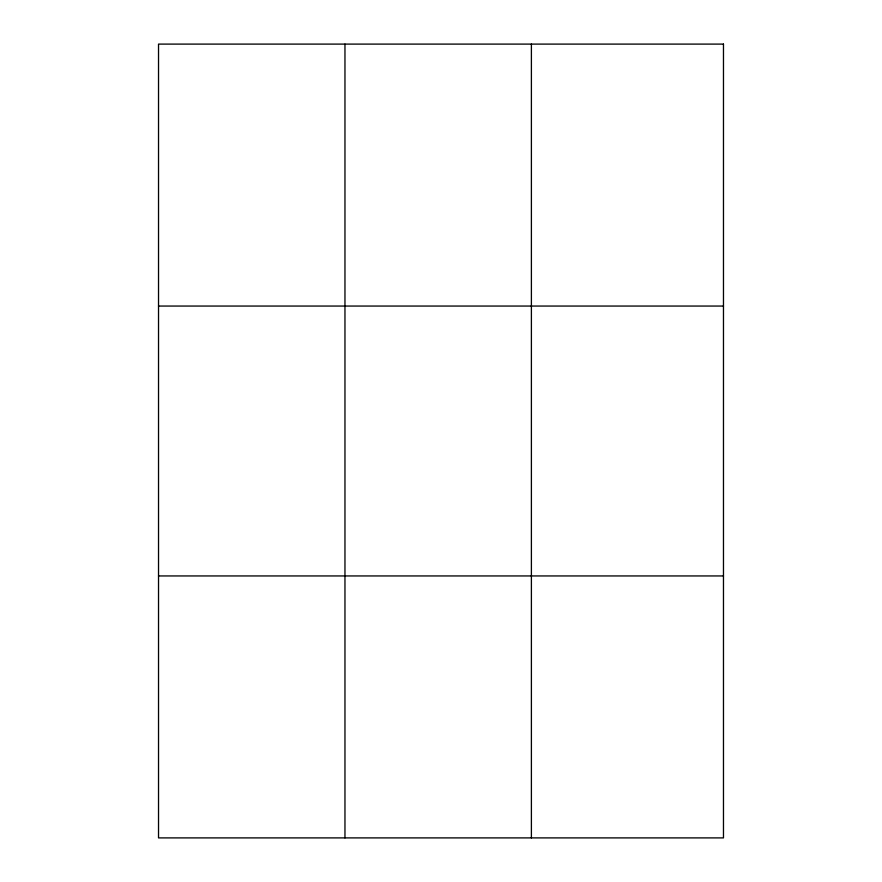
<?xml version="1.0" encoding="UTF-8"?>
<svg xmlns="http://www.w3.org/2000/svg" width="882" height="882" viewBox="0 0 882 882"><rect width="100%" height="100%" fill="white"/><g stroke="black" fill="none" stroke-linecap="round" stroke-linejoin="round"><path stroke-width="1.32" d="M344.961 837.9L344.961 44.1M531.394 837.9L531.394 44.1M158.528 306.054L723.472 306.054M158.528 575.946L723.472 575.946M723.472 44.1L723.472 837.9L158.528 837.9L158.528 44.1L723.472 44.1"/></g></svg>
